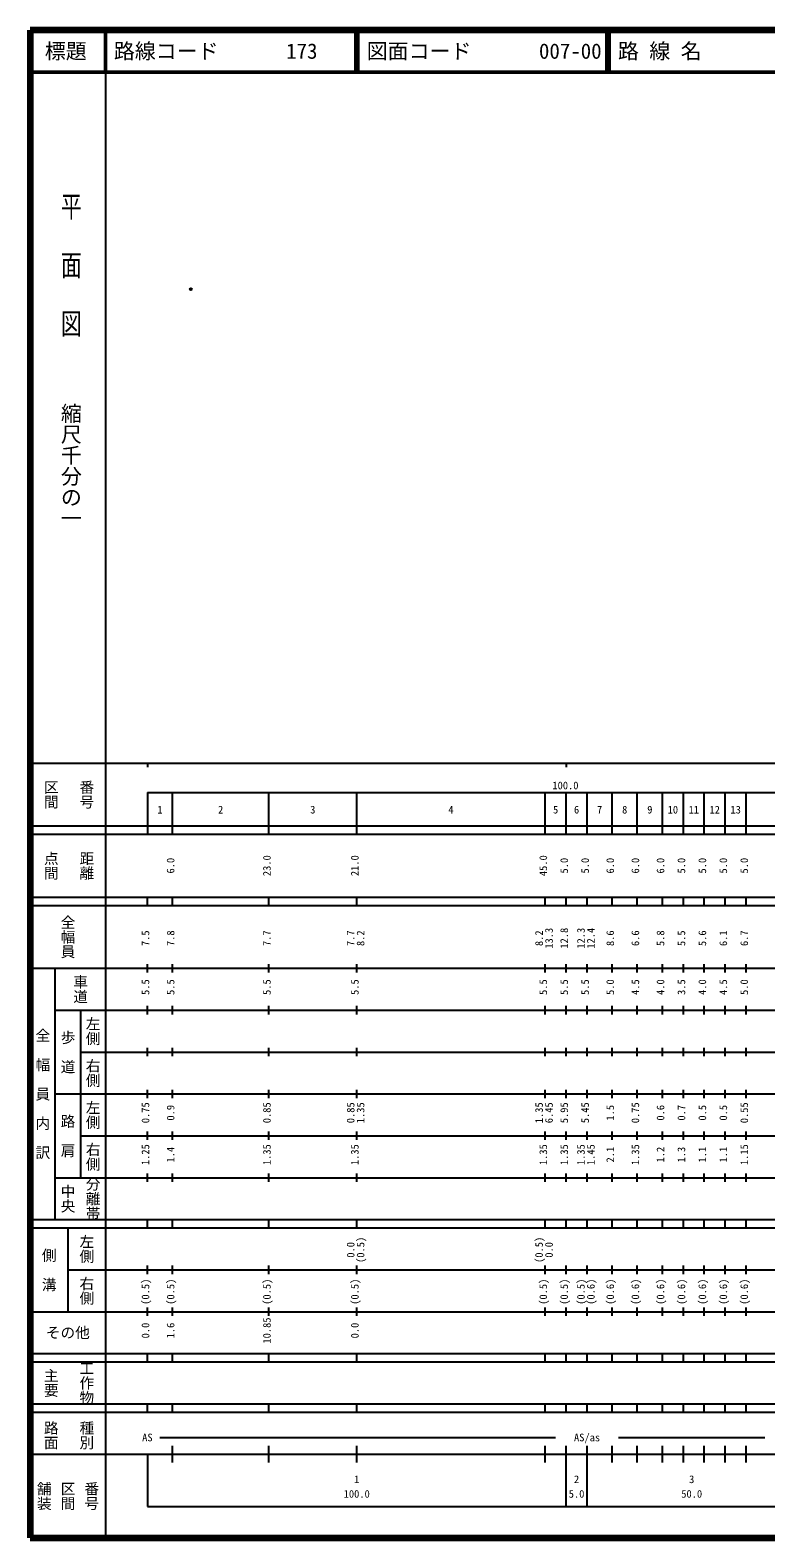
# Model space of a CAD drawing. Units: millimetres on the paper. Extents: x 40 to 680, y 20 to 380.
# Drawn here: x 40 to 215.7, y 20 to 380 of the extents above; entities that cross this region are included whole.
import ezdxf
from ezdxf.enums import TextEntityAlignment as Align

# ---------------------------------------------------------------- set-up
doc = ezdxf.new("R2010")
doc.units = ezdxf.units.MM
doc.header["$PDMODE"] = 32
doc.header["$PDSIZE"] = 0.5
doc.layers.add('M-OTRS', color=6, linetype='Continuous')
doc.layers.add('M-TTL-TXT', color=7, linetype='Continuous')
for name, color, linetype, lineweight in [('M-TTL', 2, 'Continuous', 140), ('M-TTL-BAND', 7, 'Continuous', 25), ('M-TTL-LINE', 7, 'Continuous', 50)]:
    doc.layers.add(name, color=color, linetype=linetype, lineweight=lineweight)
doc.styles.add('@ＭＳ ゴシック', font='')
doc.styles.add('ＭＳ ゴシック', font='')
doc.styles.get('@ＭＳ ゴシック').set_extended_font_data('@MS Gothic')
doc.styles.get('ＭＳ ゴシック').set_extended_font_data('MS Gothic')

msp = doc.modelspace()

# ---------------------------------------------------------------- linework, layer by layer
at = {"layer": 'M-OTRS'}
msp.add_point((78.395, 318.167), dxfattribs=at)
at = {"layer": 'M-TTL'}
for p, q in [((40, 380), (40, 20)), ((680, 380), (40, 380)), ((40, 20), (680, 20))]:
    msp.add_line(p, q, dxfattribs=at)
at = {"layer": 'M-TTL-BAND'}
for p, q in [((58, 370), (58, 20)), ((40, 205), (579, 205)), ((68, 205), (68, 204)), ((168, 205), (168, 204)), ((68, 198), (579, 198)), ((68, 198), (68, 188)), ((74, 188), (74, 198)), ((97, 188), (97, 198)), ((118, 188), (118, 198)), ((163, 188), (163, 198)), ((168, 188), (168, 198)), ((173, 188), (173, 198)), ((179, 188), (179, 198)), ((185, 188), (185, 198)), ((191, 188), (191, 198)), ((196, 188), (196, 198)), ((201, 188), (201, 198)), ((206, 188), (206, 198)), ((211, 188), (211, 198)), ((40, 190), (579, 190)), ((40, 188), (579, 188)), ((40, 173), (579, 173)), ((68, 171), (68, 173)), ((74, 171), (74, 173)), ((97, 171), (97, 173)), ((118, 171), (118, 173)), ((163, 171), (163, 173)), ((168, 171), (168, 173)), ((173, 171), (173, 173)), ((179, 171), (179, 173)), ((185, 171), (185, 173)), ((191, 171), (191, 173)), ((196, 171), (196, 173)), ((201, 171), (201, 173)), ((206, 171), (206, 173)), ((211, 171), (211, 173)), ((40, 171), (579, 171)), ((40, 156), (579, 156)), ((46, 96), (46, 156)), ((68, 155), (68, 157)), ((74, 155), (74, 157)), ((97, 155), (97, 157)), ((118, 155), (118, 157)), ((163, 155), (163, 157)), ((168, 155), (168, 157)), ((173, 155), (173, 157)), ((179, 155), (179, 157)), ((185, 155), (185, 157)), ((191, 155), (191, 157)), ((196, 155), (196, 157)), ((201, 155), (201, 157)), ((206, 155), (206, 157)), ((211, 155), (211, 157)), ((46, 146), (579, 146)), ((52, 146), (52, 106)), ((68, 145), (68, 147)), ((74, 145), (74, 147)), ((97, 145), (97, 147)), ((118, 145), (118, 147)), ((163, 145), (163, 147)), ((168, 145), (168, 147)), ((173, 145), (173, 147)), ((179, 145), (179, 147)), ((185, 145), (185, 147)), ((191, 145), (191, 147)), ((196, 145), (196, 147)), ((201, 145), (201, 147)), ((206, 145), (206, 147)), ((211, 145), (211, 147)), ((68, 135), (68, 137)), ((74, 135), (74, 137)), ((97, 135), (97, 137)), ((118, 135), (118, 137)), ((163, 135), (163, 137)), ((168, 135), (168, 137)), ((173, 135), (173, 137)), ((179, 135), (179, 137)), ((185, 135), (185, 137)), ((191, 135), (191, 137)), ((196, 135), (196, 137)), ((201, 135), (201, 137)), ((206, 135), (206, 137)), ((211, 135), (211, 137)), ((52, 136), (579, 136)), ((46, 126), (579, 126)), ((68, 125), (68, 127)), ((74, 125), (74, 127)), ((97, 125), (97, 127)), ((118, 125), (118, 127)), ((163, 125), (163, 127)), ((168, 125), (168, 127)), ((173, 125), (173, 127)), ((179, 125), (179, 127)), ((185, 125), (185, 127)), ((191, 125), (191, 127)), ((196, 125), (196, 127)), ((201, 125), (201, 127)), ((206, 125), (206, 127)), ((211, 125), (211, 127)), ((52, 116), (579, 116)), ((68, 115), (68, 117)), ((74, 115), (74, 117)), ((97, 115), (97, 117)), ((118, 115), (118, 117)), ((163, 115), (163, 117)), ((168, 115), (168, 117)), ((173, 115), (173, 117)), ((179, 115), (179, 117)), ((185, 115), (185, 117)), ((191, 115), (191, 117)), ((196, 115), (196, 117)), ((201, 115), (201, 117)), ((206, 115), (206, 117)), ((211, 115), (211, 117)), ((46, 106), (579, 106)), ((68, 105), (68, 107)), ((74, 105), (74, 107)), ((97, 105), (97, 107)), ((118, 105), (118, 107)), ((163, 105), (163, 107)), ((168, 105), (168, 107)), ((173, 105), (173, 107)), ((179, 105), (179, 107)), ((185, 105), (185, 107)), ((191, 105), (191, 107)), ((196, 105), (196, 107)), ((201, 105), (201, 107)), ((206, 105), (206, 107)), ((211, 105), (211, 107)), ((40, 96), (579, 96)), ((40, 94), (579, 94)), ((49, 94), (49, 74)), ((68, 94), (68, 96)), ((74, 94), (74, 96)), ((97, 94), (97, 96)), ((118, 94), (118, 96)), ((163, 94), (163, 96)), ((168, 94), (168, 96)), ((173, 94), (173, 96)), ((179, 94), (179, 96)), ((185, 94), (185, 96)), ((191, 94), (191, 96)), ((196, 94), (196, 96)), ((201, 94), (201, 96)), ((206, 94), (206, 96)), ((211, 94), (211, 96)), ((49, 84), (579, 84)), ((68, 83), (68, 85)), ((74, 83), (74, 85)), ((97, 83), (97, 85)), ((118, 83), (118, 85)), ((163, 83), (163, 85)), ((168, 83), (168, 85)), ((173, 83), (173, 85)), ((179, 83), (179, 85)), ((185, 83), (185, 85)), ((191, 83), (191, 85)), ((196, 83), (196, 85)), ((201, 83), (201, 85)), ((206, 83), (206, 85)), ((211, 83), (211, 85)), ((40, 74), (579, 74)), ((68, 73), (68, 75)), ((74, 73), (74, 75)), ((97, 73), (97, 75)), ((118, 73), (118, 75)), ((163, 73), (163, 75)), ((168, 73), (168, 75)), ((173, 73), (173, 75)), ((179, 73), (179, 75)), ((185, 73), (185, 75)), ((191, 73), (191, 75)), ((196, 73), (196, 75)), ((201, 73), (201, 75)), ((206, 73), (206, 75)), ((211, 73), (211, 75)), ((40, 64), (579, 64)), ((40, 62), (579, 62)), ((68, 62), (68, 64)), ((74, 62), (74, 64)), ((97, 62), (97, 64)), ((118, 62), (118, 64)), ((163, 62), (163, 64)), ((168, 62), (168, 64)), ((173, 62), (173, 64)), ((179, 62), (179, 64)), ((185, 62), (185, 64)), ((191, 62), (191, 64)), ((196, 62), (196, 64)), ((201, 62), (201, 64)), ((206, 62), (206, 64)), ((211, 62), (211, 64)), ((40, 52), (579, 52)), ((68, 50), (68, 52)), ((74, 50), (74, 52)), ((97, 50), (97, 52)), ((118, 50), (118, 52)), ((163, 50), (163, 52)), ((168, 50), (168, 52)), ((173, 50), (173, 52)), ((179, 50), (179, 52)), ((185, 50), (185, 52)), ((191, 50), (191, 52)), ((196, 50), (196, 52)), ((201, 50), (201, 52)), ((206, 50), (206, 52)), ((211, 50), (211, 52)), ((40, 50), (579, 50)), ((71, 44), (165.5, 44)), ((180.5, 44), (215.5, 44)), ((40, 40), (579, 40)), ((68, 40), (68, 27.5)), ((74, 38), (74, 42)), ((97, 38), (97, 42)), ((118, 38), (118, 42)), ((163, 38), (163, 42)), ((168, 27.5), (168, 42)), ((173, 27.5), (173, 42)), ((179, 38), (179, 42)), ((185, 38), (185, 42)), ((191, 38), (191, 42)), ((196, 38), (196, 42)), ((201, 38), (201, 42)), ((206, 38), (206, 42)), ((211, 38), (211, 42)), ((68, 27.5), (579, 27.5))]:
    msp.add_line(p, q, dxfattribs=at)
at = {"layer": 'M-TTL-LINE'}
for p, q in [((58, 380), (58, 370)), ((117.75, 380), (117.75, 370)), ((118.25, 380), (118.25, 370)), ((177.75, 380), (177.75, 370)), ((178.25, 380), (178.25, 370)), ((40, 370), (680, 370))]:
    msp.add_line(p, q, dxfattribs=at)

# ---------------------------------------------------------------- texts
at = {"layer": 'M-TTL-BAND', "style": '@ＭＳ ゴシック', "width": 1.4}
msp.add_text('平  面  図', height=3.666, rotation=270, dxfattribs=at).set_placement((49.777, 306.475), align=Align.MIDDLE_RIGHT)
at = {"layer": 'M-TTL-BAND', "style": '@ＭＳ ゴシック'}
msp.add_text('縮尺千分の一', height=3.666, rotation=270, dxfattribs=at).set_placement((49.777, 261.03), align=Align.MIDDLE_RIGHT)
for s, p in [('区間', (45, 197.5)), ('番号', (53.5, 197.5)), ('点間', (45, 180.5)), ('距離', (53.5, 180.5)), ('全幅員', (49, 163.5)), ('車道', (52, 151)), ('左側', (55, 141)), ('全\u3000幅\u3000員\u3000内\u3000訳', (43, 126)), ('歩\u3000道', (49, 136)), ('右側', (55, 131)), ('左側', (55, 121)), ('路\u3000肩', (49, 116)), ('右側', (55, 111)), ('分離帯', (55, 101)), ('中央', (49, 101)), ('左側', (53.5, 89)), ('側\u3000溝', (44.5, 84)), ('右側', (53.5, 79)), ('工作物', (53.5, 57)), ('主要', (45, 57)), ('路面', (45, 44.5)), ('種別', (53.5, 44.5)), ('舗装', (43.333, 30)), ('区間', (49, 30)), ('番号', (54.667, 30))]:
    msp.add_text(s, height=2.566, rotation=270, dxfattribs=at).set_placement(p, align=Align.MIDDLE_CENTER)
at = {"layer": 'M-TTL-BAND', "style": 'ＭＳ ゴシック'}
for s, p in [('100.0', (167.844, 198.195)), ('1', (71, 192.405)), ('2', (85.5, 192.405)), ('3', (107.5, 192.405)), ('4', (140.5, 192.405)), ('5', (165.5, 192.405)), ('6', (170.5, 192.405)), ('7', (176, 192.405)), ('8', (182, 192.405)), ('9', (188, 192.405)), ('10', (193.5, 192.405)), ('11', (198.5, 192.405)), ('12', (203.5, 192.405)), ('13', (208.5, 192.405)), ('AS', (68, 42.5)), ('AS/as', (173, 42.5)), ('1', (118, 32.523)), ('2', (170.5, 32.523)), ('3', (198, 32.523)), ('100.0', (118, 29.033)), ('5.0', (170.5, 29.033)), ('50.0', (198, 29.033))]:
    msp.add_text(s, height=1.833, dxfattribs=at).set_placement(p, align=Align.BOTTOM_CENTER)
for s, p in [('6.0', (75, 180.5)), ('23.0', (98, 180.5)), ('21.0', (119, 180.5)), ('45.0', (164, 180.5)), ('5.0', (169, 180.5)), ('5.0', (174, 180.5)), ('6.0', (180, 180.5)), ('6.0', (186, 180.5)), ('6.0', (192, 180.5)), ('5.0', (197, 180.5)), ('5.0', (202, 180.5)), ('5.0', (207, 180.5)), ('5.0', (212, 180.5)), ('7.5', (69, 163.174)), ('7.8', (75, 163.174)), ('7.7', (98, 163.174)), ('7.7', (118, 163.174)), ('8.2', (120.37, 163.174)), ('8.2', (163, 163.174)), ('13.3', (165.37, 163.174)), ('12.8', (169, 163.174)), ('12.3', (173, 163.174)), ('12.4', (175.37, 163.174)), ('8.6', (180, 163.174)), ('6.6', (186, 163.174)), ('5.8', (192, 163.174)), ('5.5', (197, 163.174)), ('5.6', (202, 163.174)), ('6.1', (207, 163.174)), ('6.7', (212.001, 163.174)), ('5.5', (69, 151.5)), ('5.5', (75, 151.5)), ('5.5', (98, 151.5)), ('5.5', (119, 151.5)), ('5.5', (164, 151.5)), ('5.5', (169, 151.5)), ('5.5', (174, 151.5)), ('5.0', (180, 151.5)), ('4.5', (186, 151.5)), ('4.0', (192, 151.5)), ('3.5', (197, 151.5)), ('4.0', (202, 151.5)), ('4.5', (207, 151.5)), ('5.0', (212, 151.5)), ('0.75', (69, 121.5)), ('0.9', (75, 121.5)), ('0.85', (98, 121.5)), ('0.85', (118, 121.5)), ('1.35', (120.37, 121.5)), ('1.35', (163, 121.5)), ('6.45', (165.37, 121.5)), ('5.95', (169, 121.5)), ('5.45', (174, 121.5)), ('1.5', (180, 121.5)), ('0.75', (186, 121.5)), ('0.6', (192, 121.5)), ('0.7', (197, 121.5)), ('0.5', (202, 121.5)), ('0.5', (207, 121.5)), ('0.55', (212.001, 121.5)), ('1.25', (69, 111.5)), ('1.4', (75, 111.5)), ('1.35', (98, 111.5)), ('1.35', (119, 111.5)), ('1.35', (164, 111.5)), ('1.35', (169, 111.5)), ('1.35', (173, 111.5)), ('1.45', (175.37, 111.5)), ('2.1', (180, 111.5)), ('1.35', (186, 111.5)), ('1.2', (192, 111.5)), ('1.3', (197, 111.5)), ('1.1', (202, 111.5)), ('1.1', (207, 111.5)), ('1.15', (212, 111.5)), ('0.0', (118, 88.764)), ('(0.5)', (120.37, 88.764)), ('(0.5)', (163, 88.764)), ('0.0', (165.37, 88.764)), ('(0.5)', (69, 78.764)), ('(0.5)', (75, 78.764)), ('(0.5)', (98, 78.764)), ('(0.5)', (119, 78.764)), ('(0.5)', (164, 78.764)), ('(0.5)', (169, 78.764)), ('(0.5)', (173, 78.764)), ('(0.6)', (175.37, 78.764)), ('(0.6)', (180, 78.764)), ('(0.6)', (186, 78.764)), ('(0.6)', (192, 78.764)), ('(0.6)', (197, 78.764)), ('(0.6)', (202, 78.764)), ('(0.6)', (207, 78.764)), ('(0.6)', (212, 78.764)), ('10.85', (98, 69.5)), ('0.0', (69, 69.5)), ('1.6', (75, 69.5)), ('0.0', (119, 69.5))]:
    msp.add_text(s, height=1.833, rotation=90, dxfattribs=at).set_placement(p, align=Align.BOTTOM_CENTER)
msp.add_text('その他', height=2.566, dxfattribs=at).set_placement((49, 69), align=Align.MIDDLE_CENTER)
at = {"layer": 'M-TTL-TXT', "style": 'ＭＳ ゴシック'}
msp.add_text('標題', height=3.666, dxfattribs=at).set_placement((48.5, 375), align=Align.MIDDLE_CENTER)
for s, p in [('路線コード', (60, 375)), ('173', (101.142, 375)), ('図面コード', (120.38, 375)), ('007-00', (161.521, 375)), ('路 線 名', (180.38, 375))]:
    msp.add_text(s, height=3.666, dxfattribs=at).set_placement(p, align=Align.MIDDLE_LEFT)

doc.saveas('drawing.dxf')
